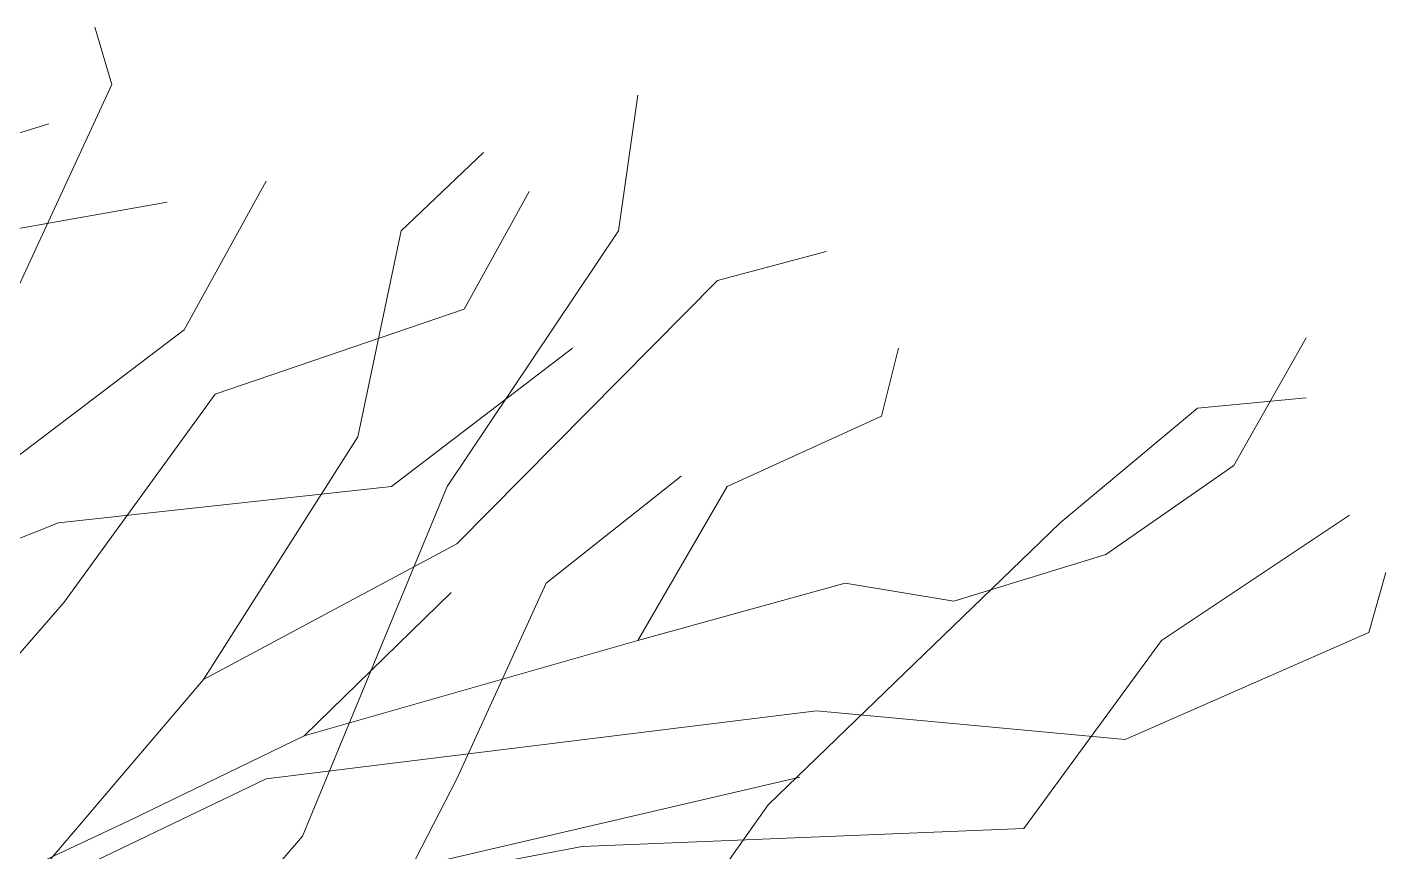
# Model space of a CAD drawing. Header units: millimetres. Extents: x -13512 to 8923, y -6533 to 5096.
# Drawn here: x -522.6 to -341.2, y -5433.1 to -5323 of the extents above; entities that cross this region are included whole.
import ezdxf

# ---------------------------------------------------------------- set-up
doc = ezdxf.new("R2010")
doc.units = ezdxf.units.MM
doc.layers.add('Layer1', color=7, linetype='Continuous', lineweight=0)

msp = doc.modelspace()

# ---------------------------------------------------------------- linework, layer by layer
at = {"layer": 'Layer1'}
for p, q in [((-511.31, -5330.69), (-513.57, -5323.02)), ((-511.31, -5330.69), (-513.57, -5323.02)), ((-511.31, -5330.69), (-513.57, -5323.02)), ((-511.31, -5330.69), (-513.57, -5323.02)), ((-511.31, -5330.69), (-513.57, -5323.02)), ((-511.31, -5330.69), (-513.57, -5323.02)), ((-511.31, -5330.69), (-513.57, -5323.02)), ((-511.31, -5330.69), (-513.57, -5323.02)), ((-525.77, -5361.96), (-511.31, -5330.69)), ((-525.77, -5361.96), (-511.31, -5330.69)), ((-525.77, -5361.96), (-511.31, -5330.69)), ((-525.77, -5361.96), (-511.31, -5330.69)), ((-525.77, -5361.96), (-511.31, -5330.69)), ((-525.77, -5361.96), (-511.31, -5330.69)), ((-525.77, -5361.96), (-511.31, -5330.69)), ((-525.77, -5361.96), (-511.31, -5330.69)), ((-443.64, -5350.2), (-441.06, -5332.08)), ((-443.64, -5350.2), (-441.06, -5332.08)), ((-443.64, -5350.2), (-441.06, -5332.08)), ((-443.64, -5350.2), (-441.06, -5332.08)), ((-443.64, -5350.2), (-441.06, -5332.08)), ((-443.64, -5350.2), (-441.06, -5332.08)), ((-443.64, -5350.2), (-441.06, -5332.08)), ((-443.64, -5350.2), (-441.06, -5332.08)), ((-519.69, -5335.92), (-536.45, -5341.14)), ((-519.69, -5335.92), (-536.45, -5341.14)), ((-519.69, -5335.92), (-536.45, -5341.14)), ((-519.69, -5335.92), (-536.45, -5341.14)), ((-519.69, -5335.92), (-536.45, -5341.14)), ((-519.69, -5335.92), (-536.45, -5341.14)), ((-519.69, -5335.92), (-536.45, -5341.14)), ((-519.69, -5335.92), (-536.45, -5341.14)), ((-472.64, -5350.2), (-461.68, -5339.75)), ((-472.64, -5350.2), (-461.68, -5339.75)), ((-472.64, -5350.2), (-461.68, -5339.75)), ((-472.64, -5350.2), (-461.68, -5339.75)), ((-472.64, -5350.2), (-461.68, -5339.75)), ((-472.64, -5350.2), (-461.68, -5339.75)), ((-472.64, -5350.2), (-461.68, -5339.75)), ((-472.64, -5350.2), (-461.68, -5339.75)), ((-490.69, -5343.58), (-501.64, -5363.45)), ((-490.69, -5343.58), (-501.64, -5363.45)), ((-490.69, -5343.58), (-501.64, -5363.45)), ((-490.69, -5343.58), (-501.64, -5363.45)), ((-490.69, -5343.58), (-501.64, -5363.45)), ((-490.69, -5343.58), (-501.64, -5363.45)), ((-490.69, -5343.58), (-501.64, -5363.45)), ((-490.69, -5343.58), (-501.64, -5363.45)), ((-464.26, -5360.66), (-455.56, -5344.98)), ((-464.26, -5360.66), (-455.56, -5344.98)), ((-464.26, -5360.66), (-455.56, -5344.98)), ((-464.26, -5360.66), (-455.56, -5344.98)), ((-464.26, -5360.66), (-455.56, -5344.98)), ((-464.26, -5360.66), (-455.56, -5344.98)), ((-464.26, -5360.66), (-455.56, -5344.98)), ((-464.26, -5360.66), (-455.56, -5344.98)), ((-525.49, -5350.2), (-503.9, -5346.37)), ((-525.49, -5350.2), (-503.9, -5346.37)), ((-525.49, -5350.2), (-503.9, -5346.37)), ((-525.49, -5350.2), (-503.9, -5346.37)), ((-525.49, -5350.2), (-503.9, -5346.37)), ((-525.49, -5350.2), (-503.9, -5346.37)), ((-525.49, -5350.2), (-503.9, -5346.37)), ((-525.49, -5350.2), (-503.9, -5346.37)), ((-478.44, -5377.73), (-472.64, -5350.2)), ((-478.44, -5377.73), (-472.64, -5350.2)), ((-478.44, -5377.73), (-472.64, -5350.2)), ((-478.44, -5377.73), (-472.64, -5350.2)), ((-478.44, -5377.73), (-472.64, -5350.2)), ((-478.44, -5377.73), (-472.64, -5350.2)), ((-478.44, -5377.73), (-472.64, -5350.2)), ((-478.44, -5377.73), (-472.64, -5350.2)), ((-466.52, -5384.36), (-443.64, -5350.2)), ((-466.52, -5384.36), (-443.64, -5350.2)), ((-466.52, -5384.36), (-443.64, -5350.2)), ((-466.52, -5384.36), (-443.64, -5350.2)), ((-466.52, -5384.36), (-443.64, -5350.2)), ((-466.52, -5384.36), (-443.64, -5350.2)), ((-466.52, -5384.36), (-443.64, -5350.2)), ((-466.52, -5384.36), (-443.64, -5350.2)), ((-430.42, -5356.83), (-415.92, -5352.99)), ((-430.42, -5356.83), (-415.92, -5352.99)), ((-430.42, -5356.83), (-415.92, -5352.99)), ((-430.42, -5356.83), (-415.92, -5352.99)), ((-430.42, -5356.83), (-415.92, -5352.99)), ((-430.42, -5356.83), (-415.92, -5352.99)), ((-430.42, -5356.83), (-415.92, -5352.99)), ((-430.42, -5356.83), (-415.92, -5352.99)), ((-465.23, -5392.02), (-430.42, -5356.83)), ((-465.23, -5392.02), (-430.42, -5356.83)), ((-465.23, -5392.02), (-430.42, -5356.83)), ((-465.23, -5392.02), (-430.42, -5356.83)), ((-465.23, -5392.02), (-430.42, -5356.83)), ((-465.23, -5392.02), (-430.42, -5356.83)), ((-465.23, -5392.02), (-430.42, -5356.83)), ((-465.23, -5392.02), (-430.42, -5356.83)), ((-497.51, -5372.02), (-464.26, -5360.66)), ((-497.51, -5372.02), (-464.26, -5360.66)), ((-497.51, -5372.02), (-464.26, -5360.66)), ((-497.51, -5372.02), (-464.26, -5360.66)), ((-497.51, -5372.02), (-464.26, -5360.66)), ((-497.51, -5372.02), (-464.26, -5360.66)), ((-497.51, -5372.02), (-464.26, -5360.66)), ((-497.51, -5372.02), (-464.26, -5360.66)), ((-501.64, -5363.45), (-525.49, -5381.57)), ((-501.64, -5363.45), (-525.49, -5381.57)), ((-501.64, -5363.45), (-525.49, -5381.57)), ((-501.64, -5363.45), (-525.49, -5381.57)), ((-501.64, -5363.45), (-525.49, -5381.57)), ((-501.64, -5363.45), (-525.49, -5381.57)), ((-501.64, -5363.45), (-525.49, -5381.57)), ((-501.64, -5363.45), (-525.49, -5381.57)), ((-361.46, -5381.57), (-351.79, -5364.49)), ((-361.46, -5381.57), (-351.79, -5364.49)), ((-361.46, -5381.57), (-351.79, -5364.49)), ((-361.46, -5381.57), (-351.79, -5364.49)), ((-361.46, -5381.57), (-351.79, -5364.49)), ((-361.46, -5381.57), (-351.79, -5364.49)), ((-361.46, -5381.57), (-351.79, -5364.49)), ((-361.46, -5381.57), (-351.79, -5364.49)), ((-449.76, -5365.89), (-473.93, -5384.36)), ((-449.76, -5365.89), (-473.93, -5384.36)), ((-449.76, -5365.89), (-473.93, -5384.36)), ((-449.76, -5365.89), (-473.93, -5384.36)), ((-449.76, -5365.89), (-473.93, -5384.36)), ((-449.76, -5365.89), (-473.93, -5384.36)), ((-449.76, -5365.89), (-473.93, -5384.36)), ((-449.76, -5365.89), (-473.93, -5384.36)), ((-408.51, -5374.95), (-406.26, -5365.89)), ((-408.51, -5374.95), (-406.26, -5365.89)), ((-408.51, -5374.95), (-406.26, -5365.89)), ((-408.51, -5374.95), (-406.26, -5365.89)), ((-408.51, -5374.95), (-406.26, -5365.89)), ((-408.51, -5374.95), (-406.26, -5365.89)), ((-408.51, -5374.95), (-406.26, -5365.89)), ((-408.51, -5374.95), (-406.26, -5365.89)), ((-517.64, -5399.81), (-497.51, -5372.02)), ((-517.64, -5399.81), (-497.51, -5372.02)), ((-517.64, -5399.81), (-497.51, -5372.02)), ((-517.64, -5399.81), (-497.51, -5372.02)), ((-517.64, -5399.81), (-497.51, -5372.02)), ((-517.64, -5399.81), (-497.51, -5372.02)), ((-517.64, -5399.81), (-497.51, -5372.02)), ((-517.64, -5399.81), (-497.51, -5372.02)), ((-384.66, -5389.23), (-366.3, -5373.9)), ((-384.66, -5389.23), (-366.3, -5373.9)), ((-384.66, -5389.23), (-366.3, -5373.9)), ((-384.66, -5389.23), (-366.3, -5373.9)), ((-384.66, -5389.23), (-366.3, -5373.9)), ((-384.66, -5389.23), (-366.3, -5373.9)), ((-384.66, -5389.23), (-366.3, -5373.9)), ((-384.66, -5389.23), (-366.3, -5373.9)), ((-366.3, -5373.9), (-351.79, -5372.51)), ((-366.3, -5373.9), (-351.79, -5372.51)), ((-366.3, -5373.9), (-351.79, -5372.51)), ((-366.3, -5373.9), (-351.79, -5372.51)), ((-366.3, -5373.9), (-351.79, -5372.51)), ((-366.3, -5373.9), (-351.79, -5372.51)), ((-366.3, -5373.9), (-351.79, -5372.51)), ((-366.3, -5373.9), (-351.79, -5372.51)), ((-429.14, -5384.36), (-408.51, -5374.95)), ((-429.14, -5384.36), (-408.51, -5374.95)), ((-429.14, -5384.36), (-408.51, -5374.95)), ((-429.14, -5384.36), (-408.51, -5374.95)), ((-429.14, -5384.36), (-408.51, -5374.95)), ((-429.14, -5384.36), (-408.51, -5374.95)), ((-429.14, -5384.36), (-408.51, -5374.95)), ((-429.14, -5384.36), (-408.51, -5374.95)), ((-499.07, -5410.14), (-478.44, -5377.73)), ((-499.07, -5410.14), (-478.44, -5377.73)), ((-499.07, -5410.14), (-478.44, -5377.73)), ((-499.07, -5410.14), (-478.44, -5377.73)), ((-499.07, -5410.14), (-478.44, -5377.73)), ((-499.07, -5410.14), (-478.44, -5377.73)), ((-499.07, -5410.14), (-478.44, -5377.73)), ((-499.07, -5410.14), (-478.44, -5377.73)), ((-453.3, -5397.25), (-435.26, -5382.96)), ((-453.3, -5397.25), (-435.26, -5382.96)), ((-453.3, -5397.25), (-435.26, -5382.96)), ((-453.3, -5397.25), (-435.26, -5382.96)), ((-453.3, -5397.25), (-435.26, -5382.96)), ((-453.3, -5397.25), (-435.26, -5382.96)), ((-453.3, -5397.25), (-435.26, -5382.96)), ((-453.3, -5397.25), (-435.26, -5382.96)), ((-378.54, -5393.42), (-361.46, -5381.57)), ((-378.54, -5393.42), (-361.46, -5381.57)), ((-378.54, -5393.42), (-361.46, -5381.57)), ((-378.54, -5393.42), (-361.46, -5381.57)), ((-378.54, -5393.42), (-361.46, -5381.57)), ((-378.54, -5393.42), (-361.46, -5381.57)), ((-378.54, -5393.42), (-361.46, -5381.57)), ((-378.54, -5393.42), (-361.46, -5381.57)), ((-473.93, -5384.36), (-518.4, -5389.23)), ((-473.93, -5384.36), (-518.4, -5389.23)), ((-473.93, -5384.36), (-518.4, -5389.23)), ((-473.93, -5384.36), (-518.4, -5389.23)), ((-473.93, -5384.36), (-518.4, -5389.23)), ((-473.93, -5384.36), (-518.4, -5389.23)), ((-473.93, -5384.36), (-518.4, -5389.23)), ((-473.93, -5384.36), (-518.4, -5389.23)), ((-485.85, -5431.05), (-466.52, -5384.36)), ((-485.85, -5431.05), (-466.52, -5384.36)), ((-485.85, -5431.05), (-466.52, -5384.36)), ((-485.85, -5431.05), (-466.52, -5384.36)), ((-485.85, -5431.05), (-466.52, -5384.36)), ((-485.85, -5431.05), (-466.52, -5384.36)), ((-485.85, -5431.05), (-466.52, -5384.36)), ((-485.85, -5431.05), (-466.52, -5384.36)), ((-441.06, -5404.92), (-429.14, -5384.36)), ((-441.06, -5404.92), (-429.14, -5384.36)), ((-441.06, -5404.92), (-429.14, -5384.36)), ((-441.06, -5404.92), (-429.14, -5384.36)), ((-441.06, -5404.92), (-429.14, -5384.36)), ((-441.06, -5404.92), (-429.14, -5384.36)), ((-441.06, -5404.92), (-429.14, -5384.36)), ((-441.06, -5404.92), (-429.14, -5384.36)), ((-371.13, -5404.92), (-345.99, -5388.19)), ((-371.13, -5404.92), (-345.99, -5388.19)), ((-371.13, -5404.92), (-345.99, -5388.19)), ((-371.13, -5404.92), (-345.99, -5388.19)), ((-371.13, -5404.92), (-345.99, -5388.19)), ((-371.13, -5404.92), (-345.99, -5388.19)), ((-371.13, -5404.92), (-345.99, -5388.19)), ((-371.13, -5404.92), (-345.99, -5388.19)), ((-518.4, -5389.23), (-548.69, -5401.08)), ((-518.4, -5389.23), (-548.69, -5401.08)), ((-518.4, -5389.23), (-548.69, -5401.08)), ((-518.4, -5389.23), (-548.69, -5401.08)), ((-518.4, -5389.23), (-548.69, -5401.08)), ((-518.4, -5389.23), (-548.69, -5401.08)), ((-518.4, -5389.23), (-548.69, -5401.08)), ((-518.4, -5389.23), (-548.69, -5401.08)), ((-423.63, -5426.89), (-384.66, -5389.23)), ((-423.63, -5426.89), (-384.66, -5389.23)), ((-423.63, -5426.89), (-384.66, -5389.23)), ((-423.63, -5426.89), (-384.66, -5389.23)), ((-423.63, -5426.89), (-384.66, -5389.23)), ((-423.63, -5426.89), (-384.66, -5389.23)), ((-423.63, -5426.89), (-384.66, -5389.23)), ((-423.63, -5426.89), (-384.66, -5389.23)), ((-499.07, -5410.14), (-465.23, -5392.02)), ((-499.07, -5410.14), (-465.23, -5392.02)), ((-499.07, -5410.14), (-465.23, -5392.02)), ((-499.07, -5410.14), (-465.23, -5392.02)), ((-499.07, -5410.14), (-465.23, -5392.02)), ((-499.07, -5410.14), (-465.23, -5392.02)), ((-499.07, -5410.14), (-465.23, -5392.02)), ((-499.07, -5410.14), (-465.23, -5392.02)), ((-398.84, -5399.69), (-378.54, -5393.42)), ((-398.84, -5399.69), (-378.54, -5393.42)), ((-398.84, -5399.69), (-378.54, -5393.42)), ((-398.84, -5399.69), (-378.54, -5393.42)), ((-398.84, -5399.69), (-378.54, -5393.42)), ((-398.84, -5399.69), (-378.54, -5393.42)), ((-398.84, -5399.69), (-378.54, -5393.42)), ((-398.84, -5399.69), (-378.54, -5393.42)), ((-341.16, -5395.86), (-343.42, -5403.87)), ((-341.16, -5395.86), (-343.42, -5403.87)), ((-341.16, -5395.86), (-343.42, -5403.87)), ((-341.16, -5395.86), (-343.42, -5403.87)), ((-341.16, -5395.86), (-343.42, -5403.87)), ((-341.16, -5395.86), (-343.42, -5403.87)), ((-341.16, -5395.86), (-343.42, -5403.87)), ((-341.16, -5395.86), (-343.42, -5403.87)), ((-465.23, -5423.39), (-453.3, -5397.25)), ((-465.23, -5423.39), (-453.3, -5397.25)), ((-465.23, -5423.39), (-453.3, -5397.25)), ((-465.23, -5423.39), (-453.3, -5397.25)), ((-465.23, -5423.39), (-453.3, -5397.25)), ((-465.23, -5423.39), (-453.3, -5397.25)), ((-465.23, -5423.39), (-453.3, -5397.25)), ((-465.23, -5423.39), (-453.3, -5397.25)), ((-441.06, -5404.92), (-413.35, -5397.25)), ((-441.06, -5404.92), (-413.35, -5397.25)), ((-441.06, -5404.92), (-413.35, -5397.25)), ((-441.06, -5404.92), (-413.35, -5397.25)), ((-441.06, -5404.92), (-413.35, -5397.25)), ((-441.06, -5404.92), (-413.35, -5397.25)), ((-441.06, -5404.92), (-413.35, -5397.25)), ((-441.06, -5404.92), (-413.35, -5397.25)), ((-413.35, -5397.25), (-398.84, -5399.69)), ((-413.35, -5397.25), (-398.84, -5399.69)), ((-413.35, -5397.25), (-398.84, -5399.69)), ((-413.35, -5397.25), (-398.84, -5399.69)), ((-413.35, -5397.25), (-398.84, -5399.69)), ((-413.35, -5397.25), (-398.84, -5399.69)), ((-413.35, -5397.25), (-398.84, -5399.69)), ((-413.35, -5397.25), (-398.84, -5399.69)), ((-485.6, -5417.67), (-465.98, -5398.51)), ((-485.6, -5417.67), (-465.98, -5398.51)), ((-485.6, -5417.67), (-465.98, -5398.51)), ((-485.6, -5417.67), (-465.98, -5398.51)), ((-485.6, -5417.67), (-465.98, -5398.51)), ((-485.6, -5417.67), (-465.98, -5398.51)), ((-485.6, -5417.67), (-465.98, -5398.51)), ((-485.6, -5417.67), (-465.98, -5398.51)), ((-540.67, -5426.23), (-517.64, -5399.81)), ((-540.67, -5426.23), (-517.64, -5399.81)), ((-540.67, -5426.23), (-517.64, -5399.81)), ((-540.67, -5426.23), (-517.64, -5399.81)), ((-540.67, -5426.23), (-517.64, -5399.81)), ((-540.67, -5426.23), (-517.64, -5399.81)), ((-540.67, -5426.23), (-517.64, -5399.81)), ((-540.67, -5426.23), (-517.64, -5399.81)), ((-485.6, -5417.67), (-441.06, -5404.92)), ((-485.6, -5417.67), (-441.06, -5404.92)), ((-485.6, -5417.67), (-441.06, -5404.92)), ((-485.6, -5417.67), (-441.06, -5404.92)), ((-485.6, -5417.67), (-441.06, -5404.92)), ((-485.6, -5417.67), (-441.06, -5404.92)), ((-485.6, -5417.67), (-441.06, -5404.92)), ((-485.6, -5417.67), (-441.06, -5404.92)), ((-389.5, -5430.01), (-371.13, -5404.92)), ((-389.5, -5430.01), (-371.13, -5404.92)), ((-389.5, -5430.01), (-371.13, -5404.92)), ((-389.5, -5430.01), (-371.13, -5404.92)), ((-389.5, -5430.01), (-371.13, -5404.92)), ((-389.5, -5430.01), (-371.13, -5404.92)), ((-389.5, -5430.01), (-371.13, -5404.92)), ((-389.5, -5430.01), (-371.13, -5404.92)), ((-343.42, -5403.87), (-375.96, -5418.16)), ((-343.42, -5403.87), (-375.96, -5418.16)), ((-343.42, -5403.87), (-375.96, -5418.16)), ((-343.42, -5403.87), (-375.96, -5418.16)), ((-343.42, -5403.87), (-375.96, -5418.16)), ((-343.42, -5403.87), (-375.96, -5418.16)), ((-343.42, -5403.87), (-375.96, -5418.16)), ((-343.42, -5403.87), (-375.96, -5418.16)), ((-543.36, -5462.19), (-499.07, -5410.14)), ((-543.36, -5462.19), (-499.07, -5410.14)), ((-543.36, -5462.19), (-499.07, -5410.14)), ((-543.36, -5462.19), (-499.07, -5410.14)), ((-543.36, -5462.19), (-499.07, -5410.14)), ((-543.36, -5462.19), (-499.07, -5410.14)), ((-543.36, -5462.19), (-499.07, -5410.14)), ((-543.36, -5462.19), (-499.07, -5410.14)), ((-417.21, -5414.33), (-490.69, -5423.39)), ((-417.21, -5414.33), (-490.69, -5423.39)), ((-417.21, -5414.33), (-490.69, -5423.39)), ((-417.21, -5414.33), (-490.69, -5423.39)), ((-417.21, -5414.33), (-490.69, -5423.39)), ((-417.21, -5414.33), (-490.69, -5423.39)), ((-417.21, -5414.33), (-490.69, -5423.39)), ((-417.21, -5414.33), (-490.69, -5423.39)), ((-375.96, -5418.16), (-417.21, -5414.33)), ((-375.96, -5418.16), (-417.21, -5414.33)), ((-375.96, -5418.16), (-417.21, -5414.33)), ((-375.96, -5418.16), (-417.21, -5414.33)), ((-375.96, -5418.16), (-417.21, -5414.33)), ((-375.96, -5418.16), (-417.21, -5414.33)), ((-375.96, -5418.16), (-417.21, -5414.33)), ((-375.96, -5418.16), (-417.21, -5414.33)), ((-509.01, -5429.02), (-485.6, -5417.67)), ((-509.01, -5429.02), (-485.6, -5417.67)), ((-509.01, -5429.02), (-485.6, -5417.67)), ((-509.01, -5429.02), (-485.6, -5417.67)), ((-509.01, -5429.02), (-485.6, -5417.67)), ((-509.01, -5429.02), (-485.6, -5417.67)), ((-509.01, -5429.02), (-485.6, -5417.67)), ((-509.01, -5429.02), (-485.6, -5417.67)), ((-467.95, -5434.46), (-419.41, -5423.19)), ((-467.95, -5434.46), (-419.41, -5423.19)), ((-467.95, -5434.46), (-419.41, -5423.19)), ((-467.95, -5434.46), (-419.41, -5423.19)), ((-467.95, -5434.46), (-419.41, -5423.19)), ((-467.95, -5434.46), (-419.41, -5423.19)), ((-467.95, -5434.46), (-419.41, -5423.19)), ((-467.95, -5434.46), (-419.41, -5423.19)), ((-490.69, -5423.39), (-536.45, -5445.34)), ((-490.69, -5423.39), (-536.45, -5445.34)), ((-490.69, -5423.39), (-536.45, -5445.34)), ((-490.69, -5423.39), (-536.45, -5445.34)), ((-490.69, -5423.39), (-536.45, -5445.34)), ((-490.69, -5423.39), (-536.45, -5445.34)), ((-490.69, -5423.39), (-536.45, -5445.34)), ((-490.69, -5423.39), (-536.45, -5445.34)), ((-481.78, -5455.62), (-465.23, -5423.39)), ((-481.78, -5455.62), (-465.23, -5423.39)), ((-481.78, -5455.62), (-465.23, -5423.39)), ((-481.78, -5455.62), (-465.23, -5423.39)), ((-481.78, -5455.62), (-465.23, -5423.39)), ((-481.78, -5455.62), (-465.23, -5423.39)), ((-481.78, -5455.62), (-465.23, -5423.39)), ((-481.78, -5455.62), (-465.23, -5423.39)), ((-438.19, -5447.35), (-423.63, -5426.89)), ((-438.19, -5447.35), (-423.63, -5426.89)), ((-438.19, -5447.35), (-423.63, -5426.89)), ((-438.19, -5447.35), (-423.63, -5426.89)), ((-438.19, -5447.35), (-423.63, -5426.89)), ((-438.19, -5447.35), (-423.63, -5426.89)), ((-438.19, -5447.35), (-423.63, -5426.89)), ((-438.19, -5447.35), (-423.63, -5426.89)), ((-536.69, -5441.92), (-509.01, -5429.02)), ((-536.69, -5441.92), (-509.01, -5429.02)), ((-536.69, -5441.92), (-509.01, -5429.02)), ((-536.69, -5441.92), (-509.01, -5429.02)), ((-536.69, -5441.92), (-509.01, -5429.02)), ((-536.69, -5441.92), (-509.01, -5429.02)), ((-536.69, -5441.92), (-509.01, -5429.02)), ((-536.69, -5441.92), (-509.01, -5429.02)), ((-448.47, -5432.45), (-389.5, -5430.01)), ((-448.47, -5432.45), (-389.5, -5430.01)), ((-448.47, -5432.45), (-389.5, -5430.01)), ((-448.47, -5432.45), (-389.5, -5430.01)), ((-448.47, -5432.45), (-389.5, -5430.01)), ((-448.47, -5432.45), (-389.5, -5430.01)), ((-448.47, -5432.45), (-389.5, -5430.01)), ((-448.47, -5432.45), (-389.5, -5430.01)), ((-519.69, -5470.43), (-485.85, -5431.05)), ((-519.69, -5470.43), (-485.85, -5431.05)), ((-519.69, -5470.43), (-485.85, -5431.05)), ((-519.69, -5470.43), (-485.85, -5431.05)), ((-519.69, -5470.43), (-485.85, -5431.05)), ((-519.69, -5470.43), (-485.85, -5431.05)), ((-519.69, -5470.43), (-485.85, -5431.05)), ((-519.69, -5470.43), (-485.85, -5431.05)), ((-510.78, -5444.15), (-448.47, -5432.45)), ((-510.78, -5444.15), (-448.47, -5432.45)), ((-510.78, -5444.15), (-448.47, -5432.45)), ((-510.78, -5444.15), (-448.47, -5432.45)), ((-510.78, -5444.15), (-448.47, -5432.45)), ((-510.78, -5444.15), (-448.47, -5432.45)), ((-510.78, -5444.15), (-448.47, -5432.45)), ((-510.78, -5444.15), (-448.47, -5432.45))]:
    msp.add_line(p, q, dxfattribs=at)

doc.saveas('drawing.dxf')
